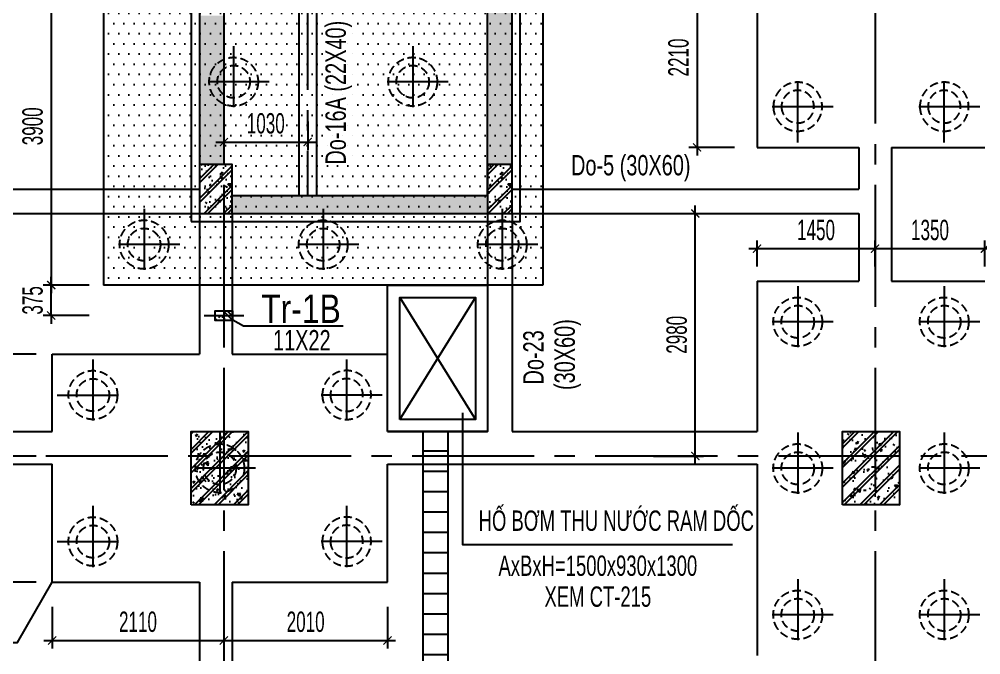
# Model space of a CAD drawing. Header units: millimetres. Extents: x 71 to 1853844, y -54216 to 5184.
# Drawn here: x 1799560 to 1811373, y -17602 to -9796 of the extents above; entities that cross this region are included whole.
import ezdxf
from ezdxf.enums import TextEntityAlignment as Align

# ---------------------------------------------------------------- set-up
doc = ezdxf.new("R2010")
doc.units = ezdxf.units.MM
doc.header["$LTSCALE"] = 1000
doc.header["$MEASUREMENT"] = 0
doc.header["$PDMODE"] = 3
doc.linetypes.add('CENTER2', pattern=[1.125, 0.75, -0.125, 0.125, -0.125])
doc.linetypes.add('HIDDEN', pattern=[0.375, 0.25, -0.125])
doc.layers.get('0').update_dxf_attribs({"linetype": 'CONTINUOUS'})
doc.layers.get('Defpoints').update_dxf_attribs({"linetype": 'CONTINUOUS'})
for name, color, linetype in [('CDC.01.AXIS', 160, 'CENTER2'), ('CDC.02.DIM', 1, 'CONTINUOUS'), ('CDC.03.BORDER', 3, 'CONTINUOUS'), ('CDC.04.HIDDEN', 8, 'HIDDEN'), ('CDC.06.TEXT', 2, 'CONTINUOUS'), ('CDC.09.COLUMN', 4, 'CONTINUOUS'), ('CDC.10.HATCH', 9, 'CONTINUOUS'), ('CDC.11.NOTE', 8, 'CONTINUOUS')]:
    doc.layers.add(name, color=color, linetype=linetype)
doc.layers.add('KCS_CHI', color=1, linetype='CONTINUOUS', lineweight=15)
doc.styles.add('ARIAL', font='arial.ttf', dxfattribs={"width": 0.6})
doc.dimstyles.new('100', dxfattribs={"dimscale": 100, "dimtxt": 2.5, "dimasz": 1, "dimexe": 1, "dimexo": 0, "dimgap": 1, "dimtad": 1, "dimdec": 0, "dimdsep": 46, "dimtxsty": 'ARIAL', "dimblk": 'ARCHTICK', "dimcen": 1, "dimdle": 1, "dimclrd": 1, "dimclre": 1, "dimclrt": 2, "dimadec": 0, "dimazin": 0, "dimtfac": 0.00072, "dimtdec": 0, "dimtix": 1, "dimtmove": 2, "dimatfit": 3, "dimldrblk": 'ARCHTICK', "dimfxl": 1, "dimtolj": 1, "dimarcsym": 0})
pattern_1 = [(140, (1206.07, 2432.2), (25.100854, 286.904073), [30, -330]), (85, (1206.07, 2432.2), (-300.876853, -55.500533), [24, -264]), (190.4514, (1208.16, 2456.1), (-275.775817, 231.403753), [25.496076, -280.456845]), (136.1842, (1126.07, 2432.2), (66.207606, 426.89642), [45, -495]), (186.6356, (1131.6, 2467.78), (-389.64715, 373.86508), [38.24412, -420.6852]), (81.1842, (1126.07, 2432.2), (-389.64744, 373.86478), [36, -396]), (111, (1146.07, 2472.2), (161.047556, 238.76282), [30, -330]), (316, (1146.07, 2472.2), (146.215924, 268.75285), [24, -264]), (161.4514, (1159.5, 2492.1), (-129.0122, 336.08905), [25.496076, -280.456845]), (157.5, (1206.07, 2432.2), (-117.749785, -62.3664733), [0, -260.8, 0, -268, 0, -265]), (94.5, (1206.07, 2432.2), (-152.041275, 113.34037), [0, -152.8, 0, -254.8, 0, -101]), (57.5, (1206.07, 2343), (9.021949, 213.5289745), [0, -100, 0, -312, 0, -414]), (47.5, (1206.07, 2303), (-40.041993, 233.274468), [0, -130, 0, -207.2, 0, -294]), (45, (1206.07, 2432.2), (-120.208153, 120.208153), []), (45, (1157.07, 2432.2), (-120.208153, 120.208153), [])]
pattern_2 = [(140, (2440576.05, -1818518.37), (25.100854, 286.904073), [30, -330]), (85, (2440576.05, -1818518.37), (-300.876853, -55.500533), [24, -264]), (190.4514, (2440578.14, -1818494.46), (-275.775817, 231.403753), [25.496076, -280.456845]), (136.1842, (2440496.05, -1818518.37), (66.207606, 426.89642), [45, -495]), (186.6356, (2440501.57, -1818482.8), (-389.64715, 373.86508), [38.24412, -420.6852]), (81.1842, (2440496.05, -1818518.37), (-389.64744, 373.86478), [36, -396]), (111, (2440516.05, -1818478.37), (161.047556, 238.76282), [30, -330]), (316, (2440516.05, -1818478.37), (146.215924, 268.75285), [24, -264]), (161.4514, (2440529.47, -1818458.47), (-129.0122, 336.08905), [25.496076, -280.456845]), (157.5, (2440576.05, -1818518.37), (-117.749785, -62.3664733), [0, -260.8, 0, -268, 0, -265]), (94.5, (2440576.05, -1818518.37), (-152.041275, 113.34037), [0, -152.8, 0, -254.8, 0, -101]), (57.5, (2440576.05, -1818607.57), (9.0219487, 213.5289745), [0, -100, 0, -312, 0, -414]), (47.5, (2440576.05, -1818647.57), (-40.041993, 233.274468), [0, -130, 0, -207.2, 0, -294]), (45, (2440576.05, -1818518.37), (-120.208153, 120.208153), []), (45, (2440527.05, -1818518.37), (-120.208153, 120.208153), [])]
pattern_3 = [(140, (2444016.05, -1818518.37), (25.100854, 286.904073), [30, -330]), (85, (2444016.05, -1818518.37), (-300.876853, -55.500533), [24, -264]), (190.4514, (2444018.14, -1818494.46), (-275.775817, 231.403753), [25.496076, -280.456845]), (136.1842, (2443936.05, -1818518.37), (66.207606, 426.89642), [45, -495]), (186.6356, (2443941.57, -1818482.8), (-389.64715, 373.86508), [38.24412, -420.6852]), (81.1842, (2443936.05, -1818518.37), (-389.64744, 373.86478), [36, -396]), (111, (2443956.05, -1818478.37), (161.047556, 238.76282), [30, -330]), (316, (2443956.05, -1818478.37), (146.215924, 268.75285), [24, -264]), (161.4514, (2443969.47, -1818458.47), (-129.0122, 336.08905), [25.496076, -280.456845]), (157.5, (2444016.05, -1818518.37), (-117.749785, -62.3664733), [0, -260.8, 0, -268, 0, -265]), (94.5, (2444016.05, -1818518.37), (-152.041275, 113.34037), [0, -152.8, 0, -254.8, 0, -101]), (57.5, (2444016.05, -1818607.57), (9.0219487, 213.5289745), [0, -100, 0, -312, 0, -414]), (47.5, (2444016.05, -1818647.57), (-40.041993, 233.274468), [0, -130, 0, -207.2, 0, -294]), (45, (2444016.05, -1818518.37), (-120.208153, 120.208153), []), (45, (2443967.05, -1818518.37), (-120.208153, 120.208153), [])]

# ---------------------------------------------------------------- blocks, each defined once
blk = doc.blocks.new('D600')
at = {"layer": 'CDC.01.AXIS'}
for p, q in [((2659919, 63050), (2659919, 62175)), ((2660356, 62612), (2659482, 62612))]:
    blk.add_line(p, q, dxfattribs=at)
at = {"layer": 'CDC.04.HIDDEN', "ltscale": 0.4}
for radius in [300, 200]:
    blk.add_circle((2659919, 62612), radius, dxfattribs=at)
blk = doc.blocks.new('_ARCHTICK')
at = {"color": 0, "linetype": 'ByBlock', "const_width": 0.15}
blk.add_lwpolyline([(-0.5, -0.5), (0.5, 0.5)], dxfattribs=at)
blk = doc.blocks.new('*D84')
at = {"layer": 'CDC.02.DIM', "color": 1, "lineweight": -2, "transparency": 16777216}
for p, q in [((1799953, -9061), (1799953, -13161)), ((1800421, -9161), (1799853, -9161)), ((1800421, -13061), (1799853, -13061))]:
    blk.add_line(p, q, dxfattribs=at)
at = {"layer": 'Defpoints', "color": 0, "transparency": 16777216}
for p in [(1800421, -9161), (1799953, -13061), (1800421, -13061)]:
    blk.add_point(p, dxfattribs=at)
at = {"layer": 'CDC.02.DIM', "color": 1, "lineweight": -2, "transparency": 16777216, "xscale": 100, "yscale": 100, "zscale": 100}
for p, rotation in [((1799953, -9161), 90), ((1799953, -13061), 270)]:
    blk.add_blockref('_ARCHTICK', p, dxfattribs=dict(at, rotation=rotation))
at = {"layer": 'CDC.02.DIM', "color": 2, "transparency": 16777216, "insert": (1799725, -11111), "char_height": 250, "attachment_point": 5, "rotation": 90, "style": 'ARIAL'}
blk.add_mtext('\\A1;3900', dxfattribs=at)
blk = doc.blocks.new('*D104')
at = {"layer": 'CDC.02.DIM', "color": 1, "lineweight": -2, "transparency": 16777216}
for p, q in [((1807887, -9061), (1807887, -11471)), ((1808348, -9161), (1807787, -9161)), ((1808348, -11371), (1807787, -11371))]:
    blk.add_line(p, q, dxfattribs=at)
at = {"layer": 'Defpoints', "color": 0, "transparency": 16777216}
for p in [(1808348, -9161), (1807887, -11371), (1808348, -11371)]:
    blk.add_point(p, dxfattribs=at)
at = {"layer": 'CDC.02.DIM', "color": 1, "lineweight": -2, "transparency": 16777216, "xscale": 100, "yscale": 100, "zscale": 100}
for p, rotation in [((1807887, -9161), 90), ((1807887, -11371), 270)]:
    blk.add_blockref('_ARCHTICK', p, dxfattribs=dict(at, rotation=rotation))
at = {"layer": 'CDC.02.DIM', "color": 2, "transparency": 16777216, "insert": (1807660, -10266), "char_height": 250, "attachment_point": 5, "rotation": 90, "style": 'ARIAL'}
blk.add_mtext('\\A1;2210', dxfattribs=at)
blk = doc.blocks.new('*D105')
at = {"layer": 'CDC.02.DIM', "color": 1, "lineweight": -2, "transparency": 16777216}
for p, q in [((1808624, -12832), (1808624, -12513)), ((1810074, -12832), (1810074, -12513)), ((1808524, -12613), (1810174, -12613))]:
    blk.add_line(p, q, dxfattribs=at)
at = {"layer": 'Defpoints', "color": 0, "transparency": 16777216}
for p in [(1810074, -12613), (1808624, -12832), (1810074, -12832)]:
    blk.add_point(p, dxfattribs=at)
at = {"layer": 'CDC.02.DIM', "color": 1, "lineweight": -2, "transparency": 16777216, "xscale": 100, "yscale": 100, "zscale": 100, "rotation": 180}
blk.add_blockref('_ARCHTICK', (1808624, -12613), dxfattribs=at)
at = {"layer": 'CDC.02.DIM', "color": 1, "lineweight": -2, "transparency": 16777216, "xscale": 100, "yscale": 100, "zscale": 100}
blk.add_blockref('_ARCHTICK', (1810074, -12613), dxfattribs=at)
at = {"layer": 'CDC.02.DIM', "color": 2, "transparency": 16777216, "insert": (1809349, -12386), "char_height": 250, "attachment_point": 5, "style": 'ARIAL'}
blk.add_mtext('\\A1;1450', dxfattribs=at)
blk = doc.blocks.new('*D106')
at = {"layer": 'CDC.02.DIM', "color": 1, "lineweight": -2, "transparency": 16777216}
for p, q in [((1810074, -12832), (1810074, -12513)), ((1811424, -12832), (1811424, -12513)), ((1809974, -12613), (1811524, -12613))]:
    blk.add_line(p, q, dxfattribs=at)
at = {"layer": 'Defpoints', "color": 0, "transparency": 16777216}
for p in [(1811424, -12613), (1810074, -12832), (1811424, -12832)]:
    blk.add_point(p, dxfattribs=at)
at = {"layer": 'CDC.02.DIM', "color": 1, "lineweight": -2, "transparency": 16777216, "xscale": 100, "yscale": 100, "zscale": 100, "rotation": 180}
blk.add_blockref('_ARCHTICK', (1810074, -12613), dxfattribs=at)
at = {"layer": 'CDC.02.DIM', "color": 1, "lineweight": -2, "transparency": 16777216, "xscale": 100, "yscale": 100, "zscale": 100}
blk.add_blockref('_ARCHTICK', (1811424, -12613), dxfattribs=at)
at = {"layer": 'CDC.02.DIM', "color": 2, "transparency": 16777216, "insert": (1810749, -12386), "char_height": 250, "attachment_point": 5, "style": 'ARIAL'}
blk.add_mtext('\\A1;1350', dxfattribs=at)
blk = doc.blocks.new('*D131')
at = {"layer": 'CDC.02.DIM', "color": 1, "lineweight": -2, "transparency": 16777216}
for p, q in [((1799964, -17013), (1799964, -17526)), ((1802074, -17013), (1802074, -17526)), ((1799864, -17426), (1802174, -17426))]:
    blk.add_line(p, q, dxfattribs=at)
at = {"layer": 'Defpoints', "color": 0, "transparency": 16777216}
for p in [(1799964, -17013), (1802074, -17013), (1802074, -17426)]:
    blk.add_point(p, dxfattribs=at)
at = {"layer": 'CDC.02.DIM', "color": 1, "lineweight": -2, "transparency": 16777216, "xscale": 100, "yscale": 100, "zscale": 100, "rotation": 180}
blk.add_blockref('_ARCHTICK', (1799964, -17426), dxfattribs=at)
at = {"layer": 'CDC.02.DIM', "color": 1, "lineweight": -2, "transparency": 16777216, "xscale": 100, "yscale": 100, "zscale": 100}
blk.add_blockref('_ARCHTICK', (1802074, -17426), dxfattribs=at)
at = {"layer": 'CDC.02.DIM', "color": 2, "transparency": 16777216, "insert": (1801019, -17198), "char_height": 250, "attachment_point": 5, "style": 'ARIAL'}
blk.add_mtext('\\A1;2110', dxfattribs=at)
blk = doc.blocks.new('*D132')
at = {"layer": 'CDC.02.DIM', "color": 1, "lineweight": -2, "transparency": 16777216}
for p, q in [((1802074, -17013), (1802074, -17526)), ((1804084, -17013), (1804084, -17526)), ((1801974, -17426), (1804184, -17426))]:
    blk.add_line(p, q, dxfattribs=at)
at = {"layer": 'Defpoints', "color": 0, "transparency": 16777216}
for p in [(1802074, -17013), (1804084, -17013), (1804084, -17426)]:
    blk.add_point(p, dxfattribs=at)
at = {"layer": 'CDC.02.DIM', "color": 1, "lineweight": -2, "transparency": 16777216, "xscale": 100, "yscale": 100, "zscale": 100, "rotation": 180}
blk.add_blockref('_ARCHTICK', (1802074, -17426), dxfattribs=at)
at = {"layer": 'CDC.02.DIM', "color": 1, "lineweight": -2, "transparency": 16777216, "xscale": 100, "yscale": 100, "zscale": 100}
blk.add_blockref('_ARCHTICK', (1804084, -17426), dxfattribs=at)
at = {"layer": 'CDC.02.DIM', "color": 2, "transparency": 16777216, "insert": (1803079, -17198), "char_height": 250, "attachment_point": 5, "style": 'ARIAL'}
blk.add_mtext('\\A1;2010', dxfattribs=at)
blk = doc.blocks.new('*D133')
at = {"layer": 'CDC.02.DIM', "color": 1, "lineweight": -2, "transparency": 16777216}
for p, q in [((1799303, -13811), (1799303, -15261)), ((1799770, -13911), (1799203, -13911)), ((1799770, -15161), (1799203, -15161))]:
    blk.add_line(p, q, dxfattribs=at)
at = {"layer": 'Defpoints', "color": 0, "transparency": 16777216}
for p in [(1799770, -13911), (1799303, -15161), (1799770, -15161)]:
    blk.add_point(p, dxfattribs=at)
at = {"layer": 'CDC.02.DIM', "color": 1, "lineweight": -2, "transparency": 16777216, "xscale": 100, "yscale": 100, "zscale": 100}
for p, rotation in [((1799303, -13911), 90), ((1799303, -15161), 270)]:
    blk.add_blockref('_ARCHTICK', p, dxfattribs=dict(at, rotation=rotation))
at = {"layer": 'CDC.02.DIM', "color": 2, "transparency": 16777216, "insert": (1799075, -14536), "char_height": 250, "attachment_point": 5, "rotation": 90, "style": 'ARIAL'}
blk.add_mtext('\\A1;1250', dxfattribs=at)
blk = doc.blocks.new('*D134')
at = {"layer": 'CDC.02.DIM', "color": 1, "lineweight": -2, "transparency": 16777216}
for p, q in [((1799303, -15061), (1799303, -16811)), ((1799770, -15161), (1799203, -15161)), ((1799770, -16711), (1799203, -16711))]:
    blk.add_line(p, q, dxfattribs=at)
at = {"layer": 'Defpoints', "color": 0, "transparency": 16777216}
for p in [(1799770, -15161), (1799303, -16711), (1799770, -16711)]:
    blk.add_point(p, dxfattribs=at)
at = {"layer": 'CDC.02.DIM', "color": 1, "lineweight": -2, "transparency": 16777216, "xscale": 100, "yscale": 100, "zscale": 100}
for p, rotation in [((1799303, -15161), 90), ((1799303, -16711), 270)]:
    blk.add_blockref('_ARCHTICK', p, dxfattribs=dict(at, rotation=rotation))
at = {"layer": 'CDC.02.DIM', "color": 2, "transparency": 16777216, "insert": (1799075, -15936), "char_height": 250, "attachment_point": 5, "rotation": 90, "style": 'ARIAL'}
blk.add_mtext('\\A1;1550', dxfattribs=at)
blk = doc.blocks.new('*D220')
at = {"layer": 'CDC.02.DIM', "color": 1, "lineweight": -2, "transparency": 16777216}
for p, q in [((1802074, -11052), (1802074, -11404)), ((1803105, -11052), (1803105, -11404)), ((1801974, -11304), (1803205, -11304))]:
    blk.add_line(p, q, dxfattribs=at)
at = {"layer": 'Defpoints', "color": 0, "transparency": 16777216}
for p in [(1802074, -11052), (1803105, -11052), (1803105, -11304)]:
    blk.add_point(p, dxfattribs=at)
at = {"layer": 'CDC.02.DIM', "color": 1, "lineweight": -2, "transparency": 16777216, "xscale": 100, "yscale": 100, "zscale": 100, "rotation": 180}
blk.add_blockref('_ARCHTICK', (1802074, -11304), dxfattribs=at)
at = {"layer": 'CDC.02.DIM', "color": 1, "lineweight": -2, "transparency": 16777216, "xscale": 100, "yscale": 100, "zscale": 100}
blk.add_blockref('_ARCHTICK', (1803105, -11304), dxfattribs=at)
at = {"layer": 'CDC.02.DIM', "color": 2, "transparency": 16777216, "insert": (1802589, -11076), "char_height": 250, "attachment_point": 5, "style": 'ARIAL'}
blk.add_mtext('\\A1;1030', dxfattribs=at)
blk = doc.blocks.new('*D361')
at = {"layer": 'CDC.02.DIM', "color": 1, "lineweight": -2, "transparency": 16777216}
for p, q in [((1799953, -13061), (1799953, -12961)), ((1800421, -13061), (1799853, -13061)), ((1799953, -13436), (1799953, -13061)), ((1800421, -13436), (1799853, -13436)), ((1799953, -13436), (1799953, -13536))]:
    blk.add_line(p, q, dxfattribs=at)
at = {"layer": 'Defpoints', "color": 0, "transparency": 16777216}
for p in [(1799953, -13061), (1800421, -13061), (1800421, -13436)]:
    blk.add_point(p, dxfattribs=at)
at = {"layer": 'CDC.02.DIM', "color": 1, "lineweight": -2, "transparency": 16777216, "xscale": 100, "yscale": 100, "zscale": 100}
for p, rotation in [((1799953, -13061), 270), ((1799953, -13436), 90)]:
    blk.add_blockref('_ARCHTICK', p, dxfattribs=dict(at, rotation=rotation))
at = {"layer": 'CDC.02.DIM', "color": 2, "transparency": 16777216, "insert": (1799725, -13249), "char_height": 250, "attachment_point": 5, "rotation": 90, "style": 'ARIAL'}
blk.add_mtext('\\A1;375', dxfattribs=at)
blk = doc.blocks.new('*D433')
at = {"layer": 'Defpoints', "color": 0, "transparency": 16777216}
for p in [(1807351, -12182), (1807866, -12182), (1807351, -15161)]:
    blk.add_point(p, dxfattribs=at)
at = {"layer": 'KCS_CHI', "color": 1, "lineweight": -2, "transparency": 16777216}
for p, q in [((1807866, -15261), (1807866, -12082)), ((1807351, -12182), (1807966, -12182)), ((1807351, -15161), (1807966, -15161))]:
    blk.add_line(p, q, dxfattribs=at)
at = {"layer": 'KCS_CHI', "color": 1, "lineweight": -2, "transparency": 16777216, "xscale": 100, "yscale": 100, "zscale": 100}
for p, rotation in [((1807866, -12182), 90), ((1807866, -15161), 270)]:
    blk.add_blockref('_ARCHTICK', p, dxfattribs=dict(at, rotation=rotation))
at = {"layer": 'KCS_CHI', "color": 2, "transparency": 16777216, "insert": (1807638, -13672), "char_height": 250, "attachment_point": 5, "rotation": 90, "style": 'ARIAL'}
blk.add_mtext('\\A1;2980', dxfattribs=at)

msp = doc.modelspace()

# ---------------------------------------------------------------- hatches: boundary and pattern name
at = {"layer": 'CDC.03.BORDER'}
h = msp.add_hatch(dxfattribs=at)
h.set_pattern_fill('ACAD_ISO08W100', color=256, scale=50, style=0)
h.set_pattern_definition([(0, (-2903.93, 9402.2), (0, 250), [1200, -150, 300, -150])])
h.paths.add_polyline_path([(1804824.3, -14861.5), (1804524.3, -14861.5), (1804524.3, -21061.6), (1804824.3, -21061.6)])
at = {"layer": 'CDC.10.HATCH'}
h = msp.add_hatch(dxfattribs=at)
h.set_pattern_fill('DOTS', color=256, scale=2000, style=0)
h.set_pattern_definition([(0, (-2903.93, 9402.2), (62.5, 125), [0, -125])])
h.paths.add_polyline_path([(1805994.3, -2786.6), (1800594.3, -2786.6), (1800594.3, -13063.5), (1805614.3, -13063.5), (1805614.3, -12181.5), (1805994.3, -12181.5)])
h.paths.add_polyline_path([(1805994.3, -12181.5), (1805614.3, -12181.5), (1805614.3, -13063.5), (1805994.3, -13063.5)])
h.paths.add_polyline_path([(1805994.3, -2061.7), (1800594.3, -2061.7), (1800594.3, -2786.6), (1805994.3, -2786.6)])
h = msp.add_hatch(dxfattribs=at)
h.set_pattern_fill('1BETONG2-BOP', color=256, scale=40, angle=90, style=0, pattern_type=2)
h.set_pattern_definition([(140, (-2903.93, 9402.2), (25.100854, 286.904073), [30, -330]), (85, (-2903.93, 9402.2), (-300.876853, -55.500533), [24, -264]), (190.4514, (-2901.84, 9426.1), (-275.775817, 231.403753), [25.496076, -280.456845]), (136.1842, (-2983.93, 9402.2), (66.207606, 426.89642), [45, -495]), (186.6356, (-2978.4, 9437.78), (-389.64715, 373.86508), [38.24412, -420.6852]), (81.1842, (-2983.93, 9402.2), (-389.64744, 373.86478), [36, -396]), (111, (-2963.93, 9442.2), (161.047556, 238.76282), [30, -330]), (316, (-2963.93, 9442.2), (146.215924, 268.75285), [24, -264]), (161.4514, (-2950.5, 9462.1), (-129.0122, 336.08905), [25.496076, -280.456845]), (157.5, (-2903.93, 9402.2), (-117.749785, -62.3664733), [0, -260.8, 0, -268, 0, -265]), (94.5, (-2903.93, 9402.2), (-152.041275, 113.34037), [0, -152.8, 0, -254.8, 0, -101]), (57.5, (-2903.93, 9313), (9.021949, 213.5289745), [0, -100, 0, -312, 0, -414]), (47.5, (-2903.93, 9273), (-40.041993, 233.274468), [0, -130, 0, -207.2, 0, -294]), (45, (-2903.93, 9402.2), (-120.208153, 120.208153), []), (45, (-2952.93, 9402.2), (-120.208153, 120.208153), [])])
h.paths.add_polyline_path([(1805314.3, -4251.9), (1802174.3, -4251.9), (1802174.3, -4471.9), (1805314.3, -4471.9)])
h.paths.add_polyline_path([(1805314.3, -6971.9), (1802074.3, -6971.9), (1802074.3, -7191.9), (1805314.3, -7191.9)])
h.paths.add_polyline_path([(1805314.3, -9431.5), (1802274.3, -9431.5), (1802274.3, -9651.5), (1805314.3, -9651.5)])
h.paths.add_polyline_path([(1805314.3, -11961.5), (1802174.3, -11961.5), (1802174.3, -12181.5), (1805314.3, -12181.5)])
h.paths.add_polyline_path([(1802074.3, -4851.9), (1801774.3, -4851.9), (1801774.3, -6781.9), (1802074.3, -6781.9)])
h.paths.add_polyline_path([(1802074.3, -7381.9), (1801774.3, -7381.9), (1801774.3, -9051.5), (1802074.3, -9051.5)])
h.paths.add_polyline_path([(1802074.3, -9751.5), (1801774.3, -9751.5), (1801774.3, -11581.5), (1802074.3, -11581.5)])
h.paths.add_polyline_path([(1805614.3, -4851.9), (1805314.3, -4851.9), (1805314.3, -6781.9), (1805614.3, -6781.9)])
h.paths.add_polyline_path([(1805614.3, -7381.9), (1805314.3, -7381.9), (1805314.3, -9051.5), (1805614.3, -9051.5)])
h.paths.add_polyline_path([(1805614.3, -9651.5), (1805314.3, -9651.5), (1805314.3, -11581.5), (1805614.3, -11581.5)])
h = msp.add_hatch(dxfattribs=at)
h.set_pattern_fill('1BETONG2-BOP', color=256, scale=40, angle=90, style=0, pattern_type=2)
h.set_pattern_definition(pattern_2)
h.paths.add_polyline_path([(1802174.3, -12181.5), (1802174.3, -11581.5), (1801774.3, -11581.5), (1801774.3, -12181.5)])
h = msp.add_hatch(dxfattribs=at)
h.set_pattern_fill('1BETONG2-BOP', color=256, scale=40, angle=90, style=0, pattern_type=2)
h.set_pattern_definition(pattern_2)
h.paths.add_polyline_path([(1802174.3, -12181.5), (1802174.3, -11581.5), (1801774.3, -11581.5), (1801774.3, -12181.5)])
h = msp.add_hatch(dxfattribs=at)
h.set_pattern_fill('1BETONG2-BOP', color=256, scale=40, angle=90, style=0, pattern_type=2)
h.set_pattern_definition(pattern_2)
h.paths.add_polyline_path([(1802174.3, -12181.5), (1802174.3, -11581.5), (1801774.3, -11581.5), (1801774.3, -12181.5)])
h = msp.add_hatch(dxfattribs=at)
h.set_pattern_fill('1BETONG2-BOP', color=256, scale=40, angle=90, style=0, pattern_type=2)
h.set_pattern_definition(pattern_2)
h.paths.add_polyline_path([(1802174.3, -12181.5), (1802174.3, -11581.5), (1801774.3, -11581.5), (1801774.3, -12181.5)])
h = msp.add_hatch(dxfattribs=at)
h.set_pattern_fill('1BETONG2-BOP', color=256, scale=40, angle=90, style=0, pattern_type=2)
h.set_pattern_definition(pattern_2)
h.paths.add_polyline_path([(1802174.3, -12181.5), (1802174.3, -11581.5), (1801774.3, -11581.5), (1801774.3, -12181.5)])
h = msp.add_hatch(dxfattribs=at)
h.set_pattern_fill('1BETONG2-BOP', color=256, scale=40, angle=90, style=0, pattern_type=2)
h.set_pattern_definition(pattern_2)
h.paths.add_polyline_path([(1802174.3, -12181.5), (1802174.3, -11581.5), (1801774.3, -11581.5), (1801774.3, -12181.5)])
h = msp.add_hatch(dxfattribs=at)
h.set_pattern_fill('1BETONG2-BOP', color=256, scale=40, angle=90, style=0, pattern_type=2)
h.set_pattern_definition(pattern_2)
h.paths.add_polyline_path([(1802174.3, -12181.5), (1802174.3, -11581.5), (1801774.3, -11581.5), (1801774.3, -12181.5)])
h = msp.add_hatch(dxfattribs=at)
h.set_pattern_fill('1BETONG2-BOP', color=256, scale=40, angle=90, style=0, pattern_type=2)
h.set_pattern_definition(pattern_2)
h.paths.add_polyline_path([(1802174.3, -12181.5), (1802174.3, -11581.5), (1801774.3, -11581.5), (1801774.3, -12181.5)])
h = msp.add_hatch(dxfattribs=at)
h.set_pattern_fill('1BETONG2-BOP', color=256, scale=40, angle=90, style=0, pattern_type=2)
h.set_pattern_definition(pattern_2)
h.paths.add_polyline_path([(1802174.3, -12181.5), (1802174.3, -11581.5), (1801774.3, -11581.5), (1801774.3, -12181.5)])
h = msp.add_hatch(dxfattribs=at)
h.set_pattern_fill('1BETONG2-BOP', color=256, scale=40, angle=90, style=0, pattern_type=2)
h.set_pattern_definition(pattern_2)
h.paths.add_polyline_path([(1802174.3, -12181.5), (1802174.3, -11581.5), (1801774.3, -11581.5), (1801774.3, -12181.5)])
h = msp.add_hatch(dxfattribs=at)
h.set_pattern_fill('1BETONG2-BOP', color=256, scale=40, angle=90, style=0, pattern_type=2)
h.set_pattern_definition(pattern_2)
h.paths.add_polyline_path([(1802174.3, -12181.5), (1802174.3, -11581.5), (1801774.3, -11581.5), (1801774.3, -12181.5)])
h = msp.add_hatch(dxfattribs=at)
h.set_pattern_fill('1BETONG2-BOP', color=256, scale=40, angle=90, style=0, pattern_type=2)
h.set_pattern_definition(pattern_2)
h.paths.add_polyline_path([(1802174.3, -12181.5), (1802174.3, -11581.5), (1801774.3, -11581.5), (1801774.3, -12181.5)])
h = msp.add_hatch(dxfattribs=at)
h.set_pattern_fill('1BETONG2-BOP', color=256, scale=40, angle=90, style=0, pattern_type=2)
h.set_pattern_definition(pattern_2)
h.paths.add_polyline_path([(1802174.3, -12181.5), (1802174.3, -11581.5), (1801774.3, -11581.5), (1801774.3, -12181.5)])
h = msp.add_hatch(dxfattribs=at)
h.set_pattern_fill('1BETONG2-BOP', color=256, scale=40, angle=90, style=0, pattern_type=2)
h.set_pattern_definition(pattern_2)
h.paths.add_polyline_path([(1802174.3, -12181.5), (1802174.3, -11581.5), (1801774.3, -11581.5), (1801774.3, -12181.5)])
h = msp.add_hatch(dxfattribs=at)
h.set_pattern_fill('1BETONG2-BOP', color=256, scale=40, angle=90, style=0, pattern_type=2)
h.set_pattern_definition(pattern_2)
h.paths.add_polyline_path([(1802174.3, -12181.5), (1802174.3, -11581.5), (1801774.3, -11581.5), (1801774.3, -12181.5)])
h = msp.add_hatch(dxfattribs=at)
h.set_pattern_fill('1BETONG2-BOP', color=256, scale=40, angle=90, style=0, pattern_type=2)
h.set_pattern_definition(pattern_2)
h.paths.add_polyline_path([(1802174.3, -12181.5), (1802174.3, -11581.5), (1801774.3, -11581.5), (1801774.3, -12181.5)])
h = msp.add_hatch(dxfattribs=at)
h.set_pattern_fill('1BETONG2-BOP', color=256, scale=40, angle=90, style=0, pattern_type=2)
h.set_pattern_definition(pattern_3)
h.paths.add_polyline_path([(1805614.3, -12181.5), (1805614.3, -11581.5), (1805314.3, -11581.5), (1805314.3, -12181.5)])
h = msp.add_hatch(dxfattribs=at)
h.set_pattern_fill('1BETONG2-BOP', color=256, scale=40, angle=90, style=0, pattern_type=2)
h.set_pattern_definition(pattern_3)
h.paths.add_polyline_path([(1805614.3, -12181.5), (1805614.3, -11581.5), (1805314.3, -11581.5), (1805314.3, -12181.5)])
h = msp.add_hatch(dxfattribs=at)
h.set_pattern_fill('1BETONG2-BOP', color=256, scale=40, angle=90, style=0, pattern_type=2)
h.set_pattern_definition(pattern_3)
h.paths.add_polyline_path([(1805614.3, -12181.5), (1805614.3, -11581.5), (1805314.3, -11581.5), (1805314.3, -12181.5)])
h = msp.add_hatch(dxfattribs=at)
h.set_pattern_fill('1BETONG2-BOP', color=256, scale=40, angle=90, style=0, pattern_type=2)
h.set_pattern_definition(pattern_3)
h.paths.add_polyline_path([(1805614.3, -12181.5), (1805614.3, -11581.5), (1805314.3, -11581.5), (1805314.3, -12181.5)])
h = msp.add_hatch(dxfattribs=at)
h.set_pattern_fill('1BETONG2-BOP', color=256, scale=40, angle=90, style=0, pattern_type=2)
h.set_pattern_definition(pattern_3)
h.paths.add_polyline_path([(1805614.3, -12181.5), (1805614.3, -11581.5), (1805314.3, -11581.5), (1805314.3, -12181.5)])
h = msp.add_hatch(dxfattribs=at)
h.set_pattern_fill('1BETONG2-BOP', color=256, scale=40, angle=90, style=0, pattern_type=2)
h.set_pattern_definition(pattern_3)
h.paths.add_polyline_path([(1805614.3, -12181.5), (1805614.3, -11581.5), (1805314.3, -11581.5), (1805314.3, -12181.5)])
h = msp.add_hatch(dxfattribs=at)
h.set_pattern_fill('1BETONG2-BOP', color=256, scale=40, angle=90, style=0, pattern_type=2)
h.set_pattern_definition(pattern_3)
h.paths.add_polyline_path([(1805614.3, -12181.5), (1805614.3, -11581.5), (1805314.3, -11581.5), (1805314.3, -12181.5)])
h = msp.add_hatch(dxfattribs=at)
h.set_pattern_fill('1BETONG2-BOP', color=256, scale=40, angle=90, style=0, pattern_type=2)
h.set_pattern_definition(pattern_3)
h.paths.add_polyline_path([(1805614.3, -12181.5), (1805614.3, -11581.5), (1805314.3, -11581.5), (1805314.3, -12181.5)])
h = msp.add_hatch(dxfattribs=at)
h.set_pattern_fill('1BETONG2-BOP', color=256, scale=40, angle=90, style=0, pattern_type=2)
h.set_pattern_definition(pattern_3)
h.paths.add_polyline_path([(1805614.3, -12181.5), (1805614.3, -11581.5), (1805314.3, -11581.5), (1805314.3, -12181.5)])
h = msp.add_hatch(dxfattribs=at)
h.set_pattern_fill('1BETONG2-BOP', color=256, scale=40, angle=90, style=0, pattern_type=2)
h.set_pattern_definition(pattern_3)
h.paths.add_polyline_path([(1805614.3, -12181.5), (1805614.3, -11581.5), (1805314.3, -11581.5), (1805314.3, -12181.5)])
h = msp.add_hatch(dxfattribs=at)
h.set_pattern_fill('1BETONG2-BOP', color=256, scale=40, angle=90, style=0, pattern_type=2)
h.set_pattern_definition(pattern_3)
h.paths.add_polyline_path([(1805614.3, -12181.5), (1805614.3, -11581.5), (1805314.3, -11581.5), (1805314.3, -12181.5)])
h = msp.add_hatch(dxfattribs=at)
h.set_pattern_fill('1BETONG2-BOP', color=256, scale=40, angle=90, style=0, pattern_type=2)
h.set_pattern_definition(pattern_3)
h.paths.add_polyline_path([(1805614.3, -12181.5), (1805614.3, -11581.5), (1805314.3, -11581.5), (1805314.3, -12181.5)])
h = msp.add_hatch(dxfattribs=at)
h.set_pattern_fill('1BETONG2-BOP', color=256, scale=40, angle=90, style=0, pattern_type=2)
h.set_pattern_definition(pattern_3)
h.paths.add_polyline_path([(1805614.3, -12181.5), (1805614.3, -11581.5), (1805314.3, -11581.5), (1805314.3, -12181.5)])
h = msp.add_hatch(dxfattribs=at)
h.set_pattern_fill('1BETONG2-BOP', color=256, scale=40, angle=90, style=0, pattern_type=2)
h.set_pattern_definition(pattern_3)
h.paths.add_polyline_path([(1805614.3, -12181.5), (1805614.3, -11581.5), (1805314.3, -11581.5), (1805314.3, -12181.5)])
h = msp.add_hatch(dxfattribs=at)
h.set_pattern_fill('1BETONG2-BOP', color=256, scale=40, angle=90, style=0, pattern_type=2)
h.set_pattern_definition(pattern_3)
h.paths.add_polyline_path([(1805614.3, -12181.5), (1805614.3, -11581.5), (1805314.3, -11581.5), (1805314.3, -12181.5)])
h = msp.add_hatch(dxfattribs=at)
h.set_pattern_fill('1BETONG2-BOP', color=256, scale=40, angle=90, style=0, pattern_type=2)
h.set_pattern_definition(pattern_3)
h.paths.add_polyline_path([(1805614.3, -12181.5), (1805614.3, -11581.5), (1805314.3, -11581.5), (1805314.3, -12181.5)])
h = msp.add_hatch(dxfattribs=at)
h.set_pattern_fill('1BETONG2-BOP', color=256, scale=40, angle=180, style=0, pattern_type=2)
h.set_pattern_definition([(230, (1793480.57, -1809069.67), (-286.904073, 25.100854), [30, -330]), (175, (1793480.57, -1809069.67), (55.500533, -300.876853), [24, -264]), (280.4514, (1793456.66, -1809067.58), (-231.403753, -275.775817), [25.496076, -280.456845]), (226.1842, (1793480.57, -1809149.67), (-426.89642, 66.207606), [45, -495]), (276.6356, (1793445, -1809144.15), (-373.86508, -389.64715), [38.24412, -420.6852]), (171.1842, (1793480.57, -1809149.67), (-373.86478, -389.64744), [36, -396]), (201, (1793440.57, -1809129.67), (-238.76282, 161.047556), [30, -330]), (46, (1793440.57, -1809129.67), (-268.75285, 146.215924), [24, -264]), (251.4514, (1793420.67, -1809116.25), (-336.08905, -129.0122), [25.496076, -280.456845]), (247.5, (1793480.57, -1809069.67), (62.3664733, -117.749785), [0, -260.8, 0, -268, 0, -265]), (184.5, (1793480.57, -1809069.67), (-113.34037, -152.041275), [0, -152.8, 0, -254.8, 0, -101]), (147.5, (1793569.77, -1809069.67), (-213.5289745, 9.021949), [0, -100, 0, -312, 0, -414]), (137.5, (1793609.77, -1809069.67), (-233.274468, -40.041993), [0, -130, 0, -207.2, 0, -294]), (135, (1793480.57, -1809069.67), (-120.208153, -120.208153), []), (135, (1793480.57, -1809118.67), (-120.208153, -120.208153), [])])
h.paths.add_polyline_path([(1802184.3, -13381.5), (1801964.3, -13381.5), (1801964.3, -13491.5), (1802184.3, -13491.5)])
h = msp.add_hatch(dxfattribs=at)
h.set_pattern_fill('1BETONG2-BOP', color=256, scale=40, angle=90, style=0, pattern_type=2)
h.set_pattern_definition(pattern_1)
h.paths.add_polyline_path([(1801674.3, -15761.5), (1802374.3, -15761.5), (1802374.3, -14861.5), (1801674.3, -14861.5)])
h = msp.add_hatch(dxfattribs=at)
h.set_pattern_fill('1BETONG2-BOP', color=256, scale=40, angle=90, style=0, pattern_type=2)
h.set_pattern_definition(pattern_1)
h.paths.add_polyline_path([(1809674.3, -15761.5), (1810374.3, -15761.5), (1810374.3, -14861.5), (1809674.3, -14861.5)])
h = msp.add_hatch(dxfattribs=at)
h.set_pattern_fill('1BETONG2-BOP', color=256, scale=40, angle=90, style=0, pattern_type=2)
h.set_pattern_definition(pattern_1)
h.paths.add_polyline_path([(1809674.3, -15761.5), (1810374.3, -15761.5), (1810374.3, -14861.5), (1809674.3, -14861.5)])

# ---------------------------------------------------------------- linework, layer by layer
at = {"layer": 'CDC.01.AXIS', "ltscale": 2}
for p, q in [((1802074.3, -578.6), (1802074.3, -35145.9)), ((1802074.3, -578.6), (1802074.3, -35145.9)), ((1810074.3, -578.6), (1810074.3, -35145.9)), ((1810074.3, -578.6), (1810074.3, -35145.9)), ((1803103.6, -9161.5), (1803103.6, -11961.5)), ((1802074.3, -13192.9), (1802074.3, -13680.1)), ((1801830.6, -13436.5), (1802317.9, -13436.5)), ((1835137.4, -15161.5), (1776689.8, -15161.5)), ((1835137.4, -15161.5), (1776689.8, -15161.5))]:
    msp.add_line(p, q, dxfattribs=at)
at = {"layer": 'CDC.03.BORDER'}
for p, q in [((1800594.3, -3261.6), (1800594.3, -13063.5)), ((1805994.3, -3261.6), (1805994.3, -13063.5)), ((1808624.3, -9561.5), (1808624.3, -11371.3)), ((1802993.6, -9651.5), (1802993.6, -11961.5)), ((1803213.6, -9651.5), (1803213.6, -11961.5)), ((1808624.3, -11371.3), (1809874.3, -11371.3)), ((1809874.3, -11371.3), (1809874.3, -11881.5)), ((1810274.3, -11371.3), (1810274.3, -13011.5)), ((1810274.3, -11371.3), (1811424.3, -11371.3)), ((1796894.2, -11881.5), (1801774.3, -11881.5)), ((1805614.3, -11881.5), (1809874.3, -11881.5)), ((1796894.2, -12181.5), (1801774.3, -12181.5)), ((1801774.3, -12181.5), (1801774.3, -13911.5)), ((1802174.3, -12181.5), (1802174.3, -13911.5)), ((1805314.3, -12181.5), (1805314.3, -14861.5)), ((1805614.3, -12181.5), (1805614.3, -14861.5)), ((1805614.3, -12181.5), (1809874.3, -12181.5)), ((1809874.3, -12181.5), (1809874.3, -13011.5)), ((1805994.3, -13063.5), (1800594.3, -13063.5)), ((1808624.3, -13011.5), (1809874.3, -13011.5)), ((1808624.3, -13011.5), (1808624.3, -14861.5)), ((1810274.3, -13011.5), (1811424.3, -13011.5)), ((1799964.4, -13911.5), (1801774.3, -13911.5)), ((1799964.4, -14861.5), (1799964.4, -13911.5)), ((1802174.3, -13911.5), (1804084.1, -13911.5)), ((1804084.1, -14861.5), (1804084.1, -13911.5)), ((1796894.2, -14861.5), (1799964.4, -14861.5)), ((1804084.1, -14861.5), (1805314.3, -14861.5)), ((1805614.3, -14861.5), (1808624.3, -14861.5)), ((1795384.1, -15261.5), (1799964.4, -15261.5)), ((1799964.4, -16711.5), (1799964.4, -15261.5)), ((1804084.1, -16711.5), (1804084.1, -15261.5)), ((1804084.1, -15261.5), (1808624.3, -15261.5)), ((1808624.3, -15261.5), (1808624.3, -17611.5)), ((1799964.4, -16711.5), (1801774.3, -16711.5)), ((1801774.3, -16711.5), (1801774.3, -19711.6)), ((1802174.3, -16711.5), (1802174.3, -19711.6)), ((1802174.3, -16711.5), (1804084.1, -16711.5))]:
    msp.add_line(p, q, dxfattribs=at)
msp.add_lwpolyline([(1804084.1, -14861.5), (1804084.1, -13063.5), (1805314.3, -13063.5), (1805314.3, -14861.5), (1804084.1, -14861.5)], dxfattribs=at)
for points in [[(1804234.1, -14711.5), (1804234.1, -13213.5), (1805164.3, -13213.5), (1805164.3, -14711.5)], [(1804524.3, -14861.5), (1804824.3, -14861.5), (1804824.3, -21061.6), (1804524.3, -21061.6)]]:
    msp.add_lwpolyline(points, close=True, dxfattribs=at)
at = {"layer": 'CDC.09.COLUMN'}
msp.add_lwpolyline([(1801774.3, -12181.5), (1805614.3, -12181.5), (1805614.3, -4251.9), (1801774.3, -4251.9)], close=True, dxfattribs=at)
for points in [[(1802174.3, -11961.5), (1805314.3, -11961.5), (1805314.3, -4471.9), (1802174.3, -4471.9)], [(1802074.3, -9751.5), (1802074.3, -11581.5)]]:
    msp.add_lwpolyline(points, dxfattribs=at)
at = {"layer": 'CDC.09.COLUMN', "ltscale": 2000}
for points in [[(1801774.3, -12181.5), (1802174.3, -12181.5), (1802174.3, -11581.5), (1801774.3, -11581.5)], [(1805314.3, -12181.5), (1805614.3, -12181.5), (1805614.3, -11581.5), (1805314.3, -11581.5)], [(1802184.3, -13491.5), (1802184.3, -13381.5), (1801964.3, -13381.5), (1801964.3, -13491.5)], [(1801674.3, -15761.5), (1801674.3, -14861.5), (1802374.3, -14861.5), (1802374.3, -15761.5)], [(1801674.3, -15761.5), (1801674.3, -14861.5), (1802374.3, -14861.5), (1802374.3, -15761.5)], [(1801674.3, -15761.5), (1801674.3, -14861.5), (1802374.3, -14861.5), (1802374.3, -15761.5)], [(1801674.3, -15761.5), (1801674.3, -14861.5), (1802374.3, -14861.5), (1802374.3, -15761.5)], [(1809674.3, -15761.5), (1809674.3, -14861.5), (1810374.3, -14861.5), (1810374.3, -15761.5)], [(1809674.3, -15761.5), (1809674.3, -14861.5), (1810374.3, -14861.5), (1810374.3, -15761.5)], [(1809674.3, -15761.5), (1809674.3, -14861.5), (1810374.3, -14861.5), (1810374.3, -15761.5)], [(1809674.3, -15761.5), (1809674.3, -14861.5), (1810374.3, -14861.5), (1810374.3, -15761.5)]]:
    msp.add_lwpolyline(points, close=True, dxfattribs=at)
at = {"layer": 'CDC.10.HATCH'}
msp.add_lwpolyline([(1801674.3, -12281.5), (1805714.3, -12281.5), (1805714.3, -4151.9), (1801674.3, -4151.9)], close=True, dxfattribs=at)
at = {"layer": 'CDC.11.NOTE'}
for p, q in [((1804234.1, -13213.5), (1805164.3, -14711.5)), ((1804234.1, -14711.5), (1805164.3, -13213.5))]:
    msp.add_line(p, q, dxfattribs=at)
for points in [[(1803538.9, -13564.2), (1802316.3, -13564.2), (1802184.3, -13491.5)], [(1805005.2, -14631.2), (1805005.2, -16247.7), (1808322.6, -16247.7)], [(1798165, -17450.2), (1799537.9, -17450.2), (1799964.4, -16711.5)]]:
    msp.add_lwpolyline(points, dxfattribs=at)

# ---------------------------------------------------------------- block references
at = {"layer": 'CDC.03.BORDER'}
for p in [(-857724.6, -73175.4), (-855524.6, -73175.4), (-858824.6, -75175.9), (-856624.6, -75175.9), (-854424.6, -75175.9), (-850794.6, -76123.9), (-848994.6, -76123.9), (-857894.6, -77923.9), (-850794.6, -77923.9), (-848994.6, -77923.9), (-850794.6, -79723.9), (-848994.6, -79723.9)]:
    msp.add_blockref('D600', p, dxfattribs=at)
at = {"layer": 'CDC.03.BORDER', "xscale": -1}
for p, rotation in [((-850794.6, 51742), 180), ((-848994.6, 51742), 180), ((1740970.7, -2674330.4), 270), ((1740970.7, -2676130.4), 270)]:
    msp.add_blockref('D600', p, dxfattribs=dict(at, rotation=rotation))
at = {"layer": 'CDC.03.BORDER', "rotation": 90}
for p in [(1863077.8, -2674330.4), (1863077.8, -2676130.4)]:
    msp.add_blockref('D600', p, dxfattribs=at)

# ---------------------------------------------------------------- texts
at = {"layer": 'CDC.06.TEXT', "style": 'ARIAL', "width": 0.7}
for s, p in [('Do-16A (22X40)', (1803447.6, -10698.5)), ('(30X60)', (1806260.8, -13915.1)), ('Do-23 ', (1805877.1, -13915.1))]:
    msp.add_text(s, height=250, rotation=90, dxfattribs=at).set_placement(p, align=Align.MIDDLE_CENTER)
at = {"layer": 'CDC.06.TEXT', "style": 'ARIAL'}
for s, height, width, p in [('Do-5 (30X60)', 250, 0.7, (1807073, -11588.6)), ('Tr-1B', 350, 0.8, (1803021.7, -13352.1)), ('11X22', 250, 0.7, (1803031.6, -13738.5)), ('HỐ BƠM THU NƯỚC RAM DỐC', 250, 0.65, (1806895.2, -15954.8)), ('AxBxH=1500x930x1300', 250, 0.65, (1806668.6, -16507.6)), ('XEM CT-215', 250, 0.65, (1806668.6, -16887.6))]:
    msp.add_text(s, height=height, dxfattribs=dict(at, width=width)).set_placement(p, align=Align.MIDDLE_CENTER)

# ---------------------------------------------------------------- dimensions: what is measured, and where the dimension line sits
at = {"layer": 'CDC.02.DIM'}
for base, p1, p2, picture, middle in [((1799953.2, -13061.5), (1800420.6, -9161.5), (1800420.6, -13061.5), '*D84', (1799725.5, -11111.5)), ((1807887.2, -11371.3), (1808348.1, -9161.5), (1808348.1, -11371.3), '*D104', (1807659.5, -10266.4)), ((1799953.2, -13061.5), (1800420.6, -13436.5), (1800420.6, -13061.5), '*D361', (1799725.5, -13249)), ((1799302.8, -15161.5), (1799770.2, -13911.5), (1799770.2, -15161.5), '*D133', (1799075.1, -14536.5)), ((1799302.8, -16711.5), (1799770.2, -15161.5), (1799770.2, -16711.5), '*D134', (1799075.1, -15936.5))]:
    dim = msp.add_linear_dim(base=base, p1=p1, p2=p2, angle=90, dimstyle='100', dxfattribs=at)
    dim.commit()
    dim.dimension.update_dxf_attribs({"geometry": picture, "text_midpoint": middle})
for base, p1, p2, picture, middle in [((1803104.6, -11304.1), (1802074.3, -11051.7), (1803104.6, -11051.7), '*D220', (1802589.4, -11076.4)), ((1810074.3, -12613.4), (1808624.3, -12831.7), (1810074.3, -12831.7), '*D105', (1809349.3, -12385.8)), ((1811424.3, -12613.4), (1810074.3, -12831.7), (1811424.3, -12831.7), '*D106', (1810749.3, -12385.7)), ((1802074.3, -17426.1), (1799964.4, -17012.7), (1802074.3, -17012.7), '*D131', (1801019.3, -17198.4)), ((1804084.1, -17426.1), (1802074.3, -17012.7), (1804084.1, -17012.7), '*D132', (1803079.2, -17198.4))]:
    dim = msp.add_linear_dim(base=base, p1=p1, p2=p2, dimstyle='100', dxfattribs=at)
    dim.commit()
    dim.dimension.update_dxf_attribs({"geometry": picture, "text_midpoint": middle})
at = {"layer": 'KCS_CHI'}
dim = msp.add_linear_dim(base=(1807866, -12181.5), p1=(1807350.9, -15161.5), p2=(1807350.9, -12181.5), angle=90, dimstyle='100', dxfattribs=at)
dim.commit()
dim.dimension.update_dxf_attribs({"geometry": '*D433', "text_midpoint": (1807638.4, -13671.5)})

doc.saveas('drawing.dxf')
